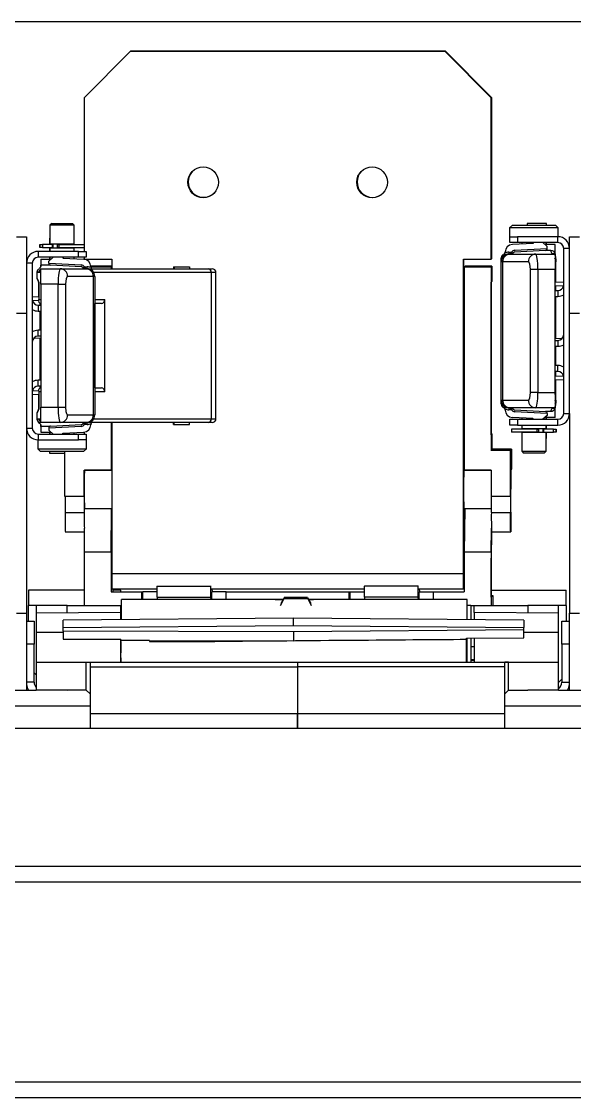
# Paper-space layout 'D' of a CAD drawing. Header units: inches. Extents: x 0 to 136, y 0 to 88.
# Drawn here: x 20.48 to 24.26, y 27.4 to 34.75 of the extents above; entities that cross this region are included whole.
import ezdxf

# ---------------------------------------------------------------- set-up
doc = ezdxf.new("R2010")
doc.units = ezdxf.units.IN
doc.header["$LTSCALE"] = 4
doc.header["$MEASUREMENT"] = 0

psp = doc.layouts.new('D')

# ---------------------------------------------------------------- linework, layer by layer
at = {"color": 7, "linetype": 'Continuous', "lineweight": 25}
for p, q in [((17.2199, 34.7471), (42.6216, 34.7471)), ((20.9052, 34.2264), (21.2201, 34.5413)), ((21.2224, 34.5436), (21.2201, 34.5413)), ((23.3722, 34.5413), (21.2201, 34.5413)), ((23.3745, 34.5436), (21.2224, 34.5436)), ((23.3722, 34.5413), (23.3745, 34.5436)), ((23.3722, 34.5413), (23.6872, 34.2263)), ((23.6895, 34.2286), (23.3745, 34.5436)), ((20.9052, 34.2264), (20.9052, 33.2246)), ((23.6895, 34.2286), (23.6872, 34.2263)), ((23.6873, 33.124), (23.6872, 34.2263)), ((23.6895, 34.2286), (23.6895, 33.1263)), ((20.6848, 33.3686), (20.6715, 33.3552)), ((20.6848, 33.3686), (20.8025, 33.3686)), ((20.8025, 33.3686), (20.8248, 33.3686)), ((20.8381, 33.3552), (20.8248, 33.3686)), ((23.9335, 33.3686), (23.9335, 33.3573)), ((24.0647, 33.3686), (23.9335, 33.3686)), ((24.0647, 33.3573), (24.0647, 33.3686)), ((20.6715, 33.3552), (20.6715, 33.2279)), ((20.8116, 33.3552), (20.6715, 33.3552)), ((20.8381, 33.3552), (20.8116, 33.3552)), ((20.8381, 33.2279), (20.8381, 33.3552)), ((23.8324, 33.3573), (23.8124, 33.3373)), ((23.8124, 33.3373), (23.8124, 33.2773)), ((24.1458, 33.3373), (23.8124, 33.3373)), ((23.8324, 33.3573), (24.1258, 33.3573)), ((24.1458, 33.3373), (24.1258, 33.3573)), ((24.1458, 33.2773), (24.1458, 33.3373)), ((20.4433, 33.2773), (20.5111, 33.2773)), ((20.5111, 33.2773), (20.5111, 33.0969)), ((20.6015, 33.2246), (20.6015, 33.2046)), ((20.6015, 33.2246), (20.6018, 33.2246)), ((20.6018, 33.2046), (20.6018, 33.2246)), ((20.6018, 33.2246), (20.6218, 33.2246)), ((20.6218, 33.2246), (20.6218, 33.2046)), ((20.6893, 33.2246), (20.6218, 33.2246)), ((20.6692, 33.2681), (20.6692, 33.2246)), ((20.6692, 33.2681), (20.6715, 33.2681)), ((20.6715, 33.2279), (20.8116, 33.2279)), ((20.6893, 33.2046), (20.6893, 33.2246)), ((20.6893, 33.2246), (20.6915, 33.2246)), ((20.6915, 33.2279), (20.6915, 33.2012)), ((20.7211, 33.2246), (20.7211, 33.2046)), ((20.7211, 33.2246), (20.7331, 33.2246)), ((20.7331, 33.2246), (20.7331, 33.2046)), ((20.7331, 33.2246), (20.9081, 33.2246)), ((20.8116, 33.2279), (20.8381, 33.2279)), ((20.8181, 33.2246), (20.8181, 33.2279)), ((20.9081, 33.2046), (20.9081, 33.2246)), ((23.8154, 33.2773), (23.8124, 33.2773)), ((23.8154, 33.2373), (23.8154, 33.2773)), ((23.8154, 33.2773), (23.8679, 33.2773)), ((23.8679, 33.2373), (23.8154, 33.2373)), ((23.971, 33.2314), (23.832, 33.2241)), ((23.8679, 33.2773), (23.8679, 33.2373)), ((24.1428, 33.2773), (23.8679, 33.2773)), ((24.1428, 33.2373), (23.8679, 33.2373)), ((23.8958, 33.2373), (23.8958, 33.2275)), ((23.9763, 33.2373), (23.971, 33.2314)), ((24.0693, 33.2103), (24.0392, 33.2373)), ((24.1235, 33.2242), (24.0538, 33.2242)), ((24.0624, 33.2242), (24.0624, 33.2373)), ((24.0647, 33.2242), (24.0647, 33.2373)), ((24.1235, 33.1586), (24.1235, 33.2242)), ((24.1458, 33.2773), (24.1428, 33.2773)), ((24.1428, 33.2373), (24.1428, 33.2773)), ((24.2228, 33.2773), (24.2906, 33.2773)), ((24.2228, 33.1973), (24.2228, 33.2773)), ((20.5911, 33.1769), (20.5911, 33.1369)), ((20.866, 33.1769), (20.5911, 33.1769)), ((20.6015, 33.2046), (20.6018, 33.2046)), ((20.6218, 33.2046), (20.6018, 33.2046)), ((20.6218, 33.2046), (20.6893, 33.2046)), ((20.6692, 33.2046), (20.6692, 33.1769)), ((20.6715, 33.2012), (20.6715, 33.1769)), ((20.6715, 33.2012), (20.8116, 33.2012)), ((20.6915, 33.2046), (20.6893, 33.2046)), ((20.7331, 33.2046), (20.7211, 33.2046)), ((20.7331, 33.2046), (20.9081, 33.2046)), ((20.8116, 33.2012), (20.8381, 33.2012)), ((20.8181, 33.2012), (20.8181, 33.2046)), ((20.8381, 33.1769), (20.8381, 33.2012)), ((20.866, 33.1369), (20.866, 33.1769)), ((20.866, 33.1769), (20.9185, 33.1769)), ((20.9052, 33.2046), (20.9052, 33.1769)), ((20.9185, 33.1769), (20.9185, 33.1369)), ((23.7823, 33.1586), (23.8085, 33.1586)), ((23.8074, 33.1717), (23.8259, 33.1717)), ((23.8085, 33.1586), (23.8157, 33.1586)), ((23.8157, 33.1586), (23.9922, 33.1586)), ((24.0575, 33.1834), (23.8472, 33.1724)), ((23.8476, 33.1855), (24.07, 33.1971)), ((23.9922, 33.1586), (24.1235, 33.1586)), ((24.0629, 33.1848), (24.0942, 33.1848)), ((24.07, 33.1972), (24.0693, 33.2103)), ((24.07, 33.1971), (24.07, 33.1972)), ((24.104, 33.1626), (24.1179, 33.1643)), ((24.1179, 33.1643), (24.1193, 33.1639)), ((24.1235, 33.1586), (24.1235, 33.0536)), ((24.2228, 33.1973), (24.1828, 33.1973)), ((24.1828, 32.07), (24.1828, 33.1973)), ((24.2228, 32.07), (24.2228, 33.1973)), ((20.5511, 33.0969), (20.5111, 33.0969)), ((20.5111, 33.0969), (20.5111, 31.9695)), ((20.5511, 33.0969), (20.5511, 31.9695)), ((20.866, 33.1369), (20.5911, 33.1369)), ((20.6104, 33.1238), (20.6104, 33.0834)), ((20.6104, 33.1238), (20.6801, 33.1238)), ((20.6115, 33.0844), (20.671, 33.0844)), ((20.6639, 33.0967), (20.6646, 33.1098)), ((20.6639, 33.0967), (20.6639, 33.0967)), ((20.6639, 33.0967), (20.8863, 33.085)), ((20.6646, 33.1098), (20.6947, 33.1369)), ((20.6692, 33.1369), (20.6692, 33.1238)), ((20.6715, 33.1369), (20.6715, 33.1238)), ((20.8867, 33.0719), (20.6764, 33.0829)), ((20.7576, 33.1369), (20.7629, 33.131)), ((20.7629, 33.131), (20.9019, 33.1237)), ((20.8381, 33.127), (20.8381, 33.1369)), ((20.9185, 33.1369), (20.866, 33.1369)), ((20.9052, 33.1369), (20.9052, 33.1241)), ((20.9052, 33.1241), (21.0942, 33.1241)), ((20.908, 33.0713), (20.9265, 33.0713)), ((21.094, 33.0766), (20.9514, 33.0766)), ((20.9517, 33.0716), (21.0889, 33.0716)), ((21.0889, 33.0716), (21.0912, 33.0739)), ((21.0889, 33.0716), (21.0889, 33.0581)), ((21.0912, 33.0739), (21.0912, 33.0581)), ((21.0942, 33.0739), (21.0912, 33.0739)), ((21.0921, 33.0748), (21.094, 33.0766)), ((21.0942, 33.0748), (21.0921, 33.0748)), ((21.094, 33.0766), (21.094, 33.0748)), ((21.0942, 33.1241), (21.0942, 33.0581)), ((21.5154, 33.0713), (21.5154, 33.0581)), ((21.5154, 33.0713), (21.52, 33.0713)), ((21.52, 33.0713), (21.625, 33.0713)), ((21.52, 33.0713), (21.52, 33.0581)), ((21.625, 33.0713), (21.625, 33.0581)), ((23.4983, 33.124), (23.6873, 33.124)), ((23.4984, 30.9772), (23.4983, 33.124)), ((23.5007, 31.6801), (23.5006, 33.124)), ((23.5006, 33.0747), (23.5067, 33.0747)), ((23.5006, 33.0738), (23.5058, 33.0738)), ((23.5058, 33.0738), (23.5035, 33.0715)), ((23.5035, 33.0715), (23.5036, 31.6831)), ((23.5035, 33.0715), (23.6873, 33.0715)), ((23.5086, 33.0766), (23.5067, 33.0747)), ((23.6923, 33.0766), (23.5086, 33.0766)), ((23.6895, 33.1263), (23.6873, 33.124)), ((23.6873, 33.0715), (23.6923, 33.0766)), ((23.6873, 33.0715), (23.6873, 31.8173)), ((23.6923, 33.0766), (23.6926, 32.9719)), ((23.756, 33.1061), (23.756, 33.1323)), ((23.763, 33.1323), (23.756, 33.1323)), ((23.7649, 33.1061), (23.756, 33.1061)), ((23.756, 32.1612), (23.756, 33.1061)), ((23.9415, 33.1061), (23.7649, 33.1061)), ((23.7649, 33.1061), (23.7649, 32.1612)), ((24.1235, 33.109), (24.1235, 33.1061)), ((24.1235, 33.1061), (24.1235, 33.0667)), ((24.1303, 33.1061), (24.1235, 33.1061)), ((24.1235, 33.1061), (24.1235, 33.1061)), ((24.1303, 33.0536), (24.1303, 33.1261)), ((20.5824, 33.0348), (20.5824, 32.9925)), ((20.6104, 33.0319), (20.5951, 33.0319)), ((20.601, 33.0626), (20.5994, 33.0622)), ((20.6104, 32.9532), (20.6104, 33.0581)), ((20.6104, 33.0581), (20.7417, 33.0581)), ((20.7417, 33.0581), (20.9182, 33.0581)), ((20.969, 33.0057), (20.7924, 33.0057)), ((20.9182, 33.0581), (20.9254, 33.0581)), ((20.9254, 33.0581), (21.752, 33.0581)), ((20.969, 32.0608), (20.969, 33.0057)), ((20.9779, 33.0057), (20.969, 33.0057)), ((21.7748, 33.0319), (20.9709, 33.0319)), ((20.9779, 33.0057), (20.9779, 32.0608)), ((21.752, 33.0581), (21.7802, 33.0581)), ((21.7748, 32.0345), (21.7748, 33.0319)), ((21.8064, 33.0319), (21.7748, 33.0319)), ((21.8064, 32.0345), (21.8064, 33.0319)), ((24.0063, 33.0536), (23.9556, 33.0536)), ((23.9556, 32.2137), (23.9556, 33.0536)), ((24.0063, 33.0536), (24.0063, 32.2137)), ((24.1235, 33.0536), (24.0063, 33.0536)), ((24.1235, 33.0667), (24.1235, 33.0667)), ((24.1235, 32.2137), (24.1235, 33.0536)), ((24.1236, 33.0536), (24.1303, 33.0536)), ((24.1277, 33.0536), (24.1277, 32.967)), ((20.5824, 32.9925), (20.5838, 32.9925)), ((20.593, 32.9663), (20.593, 32.8633)), ((20.5951, 32.9663), (20.593, 32.9663)), ((20.5951, 32.9663), (20.5951, 32.8482)), ((20.7276, 32.9532), (20.6104, 32.9532)), ((20.6104, 32.9532), (20.6104, 32.1133)), ((20.7276, 32.9532), (20.7783, 32.9532)), ((20.7276, 32.1133), (20.7276, 32.9532)), ((20.7783, 32.9532), (20.7783, 32.1133)), ((23.6882, 32.9675), (23.6926, 32.9719)), ((23.6882, 31.9232), (23.6882, 32.9675)), ((24.1828, 32.9648), (24.1235, 32.9672)), ((24.1235, 32.9445), (24.1828, 32.9421)), ((24.1277, 32.9443), (24.1277, 32.9099)), ((20.593, 32.8669), (20.5511, 32.8652)), ((24.1235, 32.9099), (24.1428, 32.9099)), ((24.1235, 32.8699), (24.1428, 32.8699)), ((24.1277, 32.8699), (24.1277, 32.5817)), ((24.1428, 32.9099), (24.1428, 32.8699)), ((20.5511, 32.8425), (20.593, 32.8442)), ((20.5911, 32.8094), (20.5911, 32.7694)), ((20.5911, 32.8094), (20.6104, 32.8094)), ((20.593, 32.8478), (20.593, 32.8387)), ((20.5951, 32.8482), (20.6104, 32.8482)), ((20.6055, 32.8094), (20.6055, 32.8228)), ((20.9779, 32.8482), (21.0464, 32.8482)), ((21.0237, 32.8219), (20.9779, 32.8219)), ((20.9782, 32.2445), (20.9782, 32.8219)), ((21.0464, 32.2183), (21.0464, 32.8482)), ((20.5111, 32.7524), (20.4433, 32.7524)), ((20.5911, 32.7694), (20.6104, 32.7694)), ((20.6055, 32.6382), (20.6055, 32.7694)), ((24.2906, 32.7524), (24.2228, 32.7524)), ((20.5911, 32.5982), (20.5911, 32.6382)), ((20.6104, 32.6382), (20.5911, 32.6382)), ((20.5632, 32.5869), (20.6104, 32.585)), ((20.6104, 32.5982), (20.5911, 32.5982)), ((20.6055, 32.297), (20.6055, 32.5852)), ((24.1707, 32.5799), (24.1235, 32.5818)), ((24.1235, 32.5687), (24.1428, 32.5687)), ((24.1428, 32.5687), (24.1428, 32.5287)), ((23.5006, 32.5489), (23.5036, 32.5489)), ((24.1235, 32.5287), (24.1428, 32.5287)), ((24.1277, 32.5287), (24.1277, 32.3974)), ((24.1428, 32.3974), (24.1235, 32.3974)), ((24.1428, 32.3574), (24.1235, 32.3574)), ((24.1277, 32.3574), (24.1277, 32.3221)), ((24.1428, 32.3574), (24.1428, 32.3974)), ((20.5911, 32.257), (20.5911, 32.297)), ((20.6104, 32.297), (20.5911, 32.297)), ((24.1828, 32.3243), (24.1235, 32.3219)), ((24.1235, 32.2993), (24.1828, 32.3016)), ((24.1277, 32.2994), (24.1277, 32.2137)), ((20.593, 32.2231), (20.5511, 32.2247)), ((20.5511, 32.2021), (20.593, 32.2004)), ((20.6104, 32.257), (20.5911, 32.257)), ((20.593, 32.2277), (20.593, 32.2224)), ((20.593, 32.2011), (20.593, 32.1001)), ((20.5951, 32.2183), (20.5951, 32.1001)), ((20.6104, 32.2183), (20.5951, 32.2183)), ((20.6055, 32.2436), (20.6055, 32.257)), ((20.9779, 32.2445), (21.0237, 32.2445)), ((21.0464, 32.2183), (20.9779, 32.2183)), ((24.0063, 32.2137), (23.9556, 32.2137)), ((24.0063, 32.2137), (24.1235, 32.2137)), ((24.1235, 32.2137), (24.1235, 32.1087)), ((24.1235, 32.2006), (24.1235, 32.1612)), ((24.1235, 32.2006), (24.1235, 32.2006)), ((24.1303, 32.2137), (24.1236, 32.2137)), ((24.1303, 32.1412), (24.1303, 32.2137)), ((23.756, 32.1612), (23.7649, 32.1612)), ((23.756, 32.135), (23.756, 32.1612)), ((23.756, 32.135), (23.763, 32.135)), ((23.7649, 32.1612), (23.9415, 32.1612)), ((24.1235, 32.1612), (24.1303, 32.1612)), ((24.1235, 32.1612), (24.1235, 32.1612)), ((24.1235, 32.1583), (24.1235, 32.1612)), ((20.5824, 32.0739), (20.5824, 32.0319)), ((20.5838, 32.0739), (20.5824, 32.0739)), ((20.593, 32.1001), (20.5951, 32.1001)), ((20.6104, 32.0083), (20.6104, 32.1133)), ((20.6104, 32.1133), (20.7276, 32.1133)), ((20.7276, 32.1133), (20.7783, 32.1133)), ((20.7924, 32.0608), (20.969, 32.0608)), ((20.969, 32.0608), (20.9779, 32.0608)), ((23.8085, 32.1087), (23.7823, 32.1087)), ((23.8259, 32.0956), (23.8074, 32.0956)), ((23.8157, 32.1087), (23.8085, 32.1087)), ((23.9922, 32.1087), (23.8157, 32.1087)), ((23.971, 32.0359), (23.832, 32.0432)), ((23.8472, 32.0949), (24.0575, 32.0839)), ((24.07, 32.0702), (23.8476, 32.0818)), ((24.1235, 32.1087), (23.9922, 32.1087)), ((24.0693, 32.057), (24.0392, 32.03)), ((24.1235, 32.0431), (24.0538, 32.0431)), ((24.0624, 32.03), (24.0624, 32.0431)), ((24.0942, 32.0825), (24.0629, 32.0825)), ((24.0647, 32.03), (24.0647, 32.0431)), ((24.07, 32.0701), (24.0693, 32.057)), ((24.07, 32.0702), (24.07, 32.0701)), ((24.1179, 32.103), (24.104, 32.1047)), ((24.1193, 32.1034), (24.1179, 32.103)), ((24.1235, 32.0431), (24.1235, 32.1087)), ((24.1828, 32.07), (24.2228, 32.07)), ((24.2228, 32.07), (24.2228, 30.7051)), ((20.5111, 31.9695), (20.5511, 31.9695)), ((20.5111, 31.9695), (20.5111, 30.7051)), ((20.5951, 32.0345), (20.6104, 32.0345)), ((20.5958, 32.0072), (20.6003, 32.0033)), ((20.597, 32.0059), (20.5994, 32.0042)), ((20.5994, 32.0042), (20.601, 32.0039)), ((20.7417, 32.0083), (20.6104, 32.0083)), ((20.6104, 31.9829), (20.6104, 31.9427)), ((20.6115, 31.982), (20.6105, 31.9829)), ((20.671, 31.982), (20.6115, 31.982)), ((20.8863, 31.9814), (20.6639, 31.9697)), ((20.6639, 31.9697), (20.6646, 31.9566)), ((20.6639, 31.9697), (20.6639, 31.9697)), ((20.6764, 31.9835), (20.8867, 31.9945)), ((20.9182, 32.0083), (20.7417, 32.0083)), ((20.9265, 31.9952), (20.908, 31.9952)), ((20.9254, 32.0083), (20.9182, 32.0083)), ((21.752, 32.0083), (20.9254, 32.0083)), ((20.9709, 32.0345), (21.7748, 32.0345)), ((21.089, 32.0083), (21.089, 31.6832)), ((21.0942, 32.0083), (21.0943, 30.9772)), ((21.5154, 31.9952), (21.5154, 32.0083)), ((21.5154, 31.9952), (21.52, 31.9952)), ((21.52, 31.9952), (21.52, 32.0083)), ((21.52, 31.9952), (21.625, 31.9952)), ((21.625, 31.9952), (21.625, 32.0083)), ((21.7802, 32.0083), (21.752, 32.0083)), ((21.7748, 32.0345), (21.8064, 32.0345)), ((23.8154, 31.99), (23.8154, 32.03)), ((23.8154, 32.03), (23.8679, 32.03)), ((23.8679, 31.99), (23.8154, 31.99)), ((23.8679, 32.03), (23.8679, 31.99)), ((23.8679, 32.03), (24.1428, 32.03)), ((23.8679, 31.99), (24.1428, 31.99)), ((23.8958, 32.0398), (23.8958, 32.03)), ((23.8958, 31.99), (23.8958, 31.9656)), ((23.9763, 32.03), (23.971, 32.0359)), ((24.0624, 31.9656), (24.0624, 31.99)), ((24.0647, 31.9623), (24.0647, 31.99)), ((24.1428, 31.99), (24.1428, 32.03)), ((20.5911, 31.9295), (20.5911, 31.8895)), ((20.5911, 31.9295), (20.866, 31.9295)), ((20.6104, 31.9427), (20.6801, 31.9427)), ((20.6646, 31.9566), (20.6947, 31.9295)), ((20.6692, 31.9427), (20.6692, 31.9295)), ((20.6715, 31.9427), (20.6715, 31.9295)), ((20.7576, 31.9295), (20.7629, 31.9355)), ((20.7629, 31.9355), (20.9019, 31.9427)), ((20.8381, 31.9295), (20.8381, 31.9394)), ((20.866, 31.8895), (20.866, 31.9295)), ((20.866, 31.9295), (20.9185, 31.9295)), ((20.9053, 31.943), (20.9053, 31.9295)), ((20.9185, 31.9295), (20.9185, 31.8895)), ((23.6951, 31.9301), (23.6882, 31.9232)), ((23.6882, 31.9301), (23.6951, 31.9301)), ((23.6951, 31.8251), (23.6951, 31.9301)), ((23.8258, 31.9623), (23.8258, 31.9423)), ((24.0008, 31.9623), (23.8258, 31.9623)), ((24.0008, 31.9423), (23.8258, 31.9423)), ((23.9223, 31.9656), (23.8958, 31.9656)), ((23.8958, 31.939), (23.8958, 31.8116)), ((23.9223, 31.939), (23.8958, 31.939)), ((23.9158, 31.9656), (23.9158, 31.9623)), ((23.9158, 31.9423), (23.9158, 31.939)), ((24.0624, 31.9656), (23.9223, 31.9656)), ((24.0624, 31.939), (23.9223, 31.939)), ((24.0008, 31.9423), (24.0008, 31.9623)), ((24.0008, 31.9623), (24.0128, 31.9623)), ((24.0128, 31.9423), (24.0008, 31.9423)), ((24.0128, 31.9423), (24.0128, 31.9623)), ((24.0424, 31.939), (24.0424, 31.9656)), ((24.0424, 31.9623), (24.0446, 31.9623)), ((24.0446, 31.9423), (24.0424, 31.9423)), ((24.0446, 31.9623), (24.0446, 31.9423)), ((24.1121, 31.9623), (24.0446, 31.9623)), ((24.0446, 31.9423), (24.1121, 31.9423)), ((24.0624, 31.8116), (24.0624, 31.939)), ((24.0647, 31.8987), (24.0624, 31.8987)), ((24.0647, 31.8987), (24.0647, 31.9423)), ((24.1121, 31.9423), (24.1121, 31.9623)), ((24.1121, 31.9623), (24.1321, 31.9623)), ((24.1321, 31.9423), (24.1121, 31.9423)), ((24.1321, 31.9623), (24.1321, 31.9423)), ((24.1324, 31.9623), (24.1321, 31.9623)), ((24.1324, 31.9423), (24.1321, 31.9423)), ((24.1324, 31.9423), (24.1324, 31.9623)), ((20.5881, 31.8895), (20.5881, 31.8295)), ((20.5881, 31.8895), (20.5911, 31.8895)), ((20.5881, 31.8295), (20.6081, 31.8095)), ((20.5881, 31.8295), (20.9215, 31.8295)), ((20.5911, 31.8895), (20.866, 31.8895)), ((20.9185, 31.8895), (20.866, 31.8895)), ((20.9015, 31.8095), (20.9215, 31.8295)), ((20.9185, 31.8895), (20.9215, 31.8895)), ((20.9215, 31.8295), (20.9215, 31.8895)), ((23.6873, 31.8173), (23.6951, 31.8251)), ((23.8263, 31.8251), (23.6951, 31.8251)), ((23.8186, 31.8173), (23.8263, 31.8251)), ((23.8263, 31.8251), (23.8264, 31.6909)), ((20.9015, 31.8095), (20.6081, 31.8095)), ((20.6692, 31.8095), (20.6692, 31.7983)), ((20.6692, 31.7983), (20.7741, 31.7983)), ((20.7741, 31.5024), (20.7741, 31.8095)), ((23.8186, 31.8173), (23.6873, 31.8173)), ((23.8186, 31.5023), (23.8186, 31.8173)), ((23.8958, 31.8116), (23.9091, 31.7983)), ((23.8958, 31.8116), (23.9223, 31.8116)), ((23.9314, 31.7983), (23.9091, 31.7983)), ((23.9223, 31.8116), (24.0624, 31.8116)), ((24.0491, 31.7983), (23.9314, 31.7983)), ((24.0491, 31.7983), (24.0624, 31.8116)), ((20.9053, 31.5024), (20.9053, 31.6832)), ((20.9053, 31.6832), (21.089, 31.6832)), ((21.0943, 31.6826), (20.9071, 31.6826)), ((21.0911, 31.6852), (21.089, 31.6832)), ((21.0913, 31.6826), (21.0911, 31.6852)), ((23.6873, 31.6826), (23.5004, 31.6826)), ((23.5036, 31.6831), (23.6873, 31.6831)), ((23.5059, 31.6831), (23.5059, 31.6826)), ((23.6873, 31.6831), (23.6874, 31.5024)), ((23.8206, 31.6826), (23.8204, 31.6826)), ((23.8264, 31.6909), (23.8206, 31.6852)), ((20.9065, 31.6452), (20.9053, 31.5024)), ((23.8198, 31.6451), (23.8186, 31.5023)), ((20.9062, 31.5502), (20.9057, 31.5502)), ((20.9062, 31.5502), (20.9062, 31.3928)), ((23.8195, 31.5502), (23.819, 31.5502)), ((23.8195, 31.5502), (23.8195, 31.3927)), ((23.8218, 31.395), (23.8218, 31.5525)), ((20.9053, 31.5024), (20.7741, 31.5024)), ((20.775, 31.5024), (20.775, 31.3928)), ((23.8186, 31.5023), (23.6874, 31.5024)), ((23.6883, 31.5024), (23.6883, 31.3927)), ((20.775, 31.3928), (20.9062, 31.3928)), ((20.9074, 31.4201), (21.0943, 31.4201)), ((21.089, 31.1238), (21.0916, 31.4201)), ((23.5004, 31.4201), (23.6883, 31.4201)), ((23.5007, 31.4201), (23.5025, 31.018)), ((23.5062, 31.4201), (23.5037, 31.1238)), ((23.6883, 31.3927), (23.8195, 31.3927)), ((20.7761, 31.2627), (20.9053, 31.2627)), ((20.9053, 31.2859), (20.9053, 31.1238)), ((23.6874, 31.1238), (23.6888, 31.2859)), ((23.6899, 31.2626), (23.6883, 31.0812)), ((23.6894, 31.2626), (23.8206, 31.2626)), ((21.089, 31.1238), (20.9053, 31.1238)), ((20.9053, 31.1238), (20.9053, 30.7576)), ((21.089, 31.1238), (21.0891, 30.8521)), ((23.6874, 31.1238), (23.5037, 31.1238)), ((23.5037, 31.1238), (23.5037, 30.8521)), ((23.6874, 31.1238), (23.6874, 30.7576)), ((23.5025, 30.9269), (23.5025, 31.018)), ((23.6883, 30.8153), (23.6883, 31.0812)), ((21.0943, 30.9772), (23.4984, 30.9772)), ((21.0952, 30.8731), (21.404, 30.8731)), ((21.1005, 30.8731), (21.1005, 30.8521)), ((21.4044, 30.8934), (21.404, 30.89)), ((21.404, 30.89), (21.7714, 30.89)), ((21.404, 30.8144), (21.404, 30.89)), ((21.7714, 30.89), (21.7718, 30.8934)), ((21.7715, 30.8144), (21.7714, 30.89)), ((21.7724, 30.8731), (22.8213, 30.8731)), ((21.7785, 30.8731), (21.78, 30.8521)), ((22.8216, 30.8933), (22.8213, 30.89)), ((23.1887, 30.89), (22.8213, 30.89)), ((22.8213, 30.8144), (22.8213, 30.89)), ((23.1887, 30.89), (23.1891, 30.8933)), ((23.1887, 30.8144), (23.1887, 30.89)), ((23.1896, 30.8731), (23.4993, 30.8731)), ((23.1958, 30.8731), (23.1972, 30.8521)), ((23.5025, 30.9269), (23.4995, 30.8742)), ((20.9053, 30.8626), (20.5257, 30.8626)), ((20.5257, 30.8626), (20.5257, 30.7576)), ((21.0891, 30.8521), (21.299, 30.8521)), ((21.1556, 30.8626), (21.1005, 30.8626)), ((21.1556, 30.8521), (21.1556, 30.8626)), ((21.1609, 30.6623), (21.1609, 30.7996)), ((22.2107, 30.7996), (21.1609, 30.7996)), ((21.299, 30.7996), (21.299, 30.8521)), ((21.299, 30.8521), (21.3054, 30.8521)), ((21.3054, 30.7996), (21.3054, 30.8521)), ((21.404, 30.8521), (21.3054, 30.8521)), ((21.404, 30.8144), (21.7715, 30.8144)), ((21.404, 30.8144), (21.4053, 30.7996)), ((21.7727, 30.7996), (21.7715, 30.8144)), ((21.7779, 30.7996), (21.7779, 30.8521)), ((21.8764, 30.8521), (21.7779, 30.8521)), ((21.8764, 30.7996), (21.8764, 30.8521)), ((21.8764, 30.8521), (22.7163, 30.8521)), ((22.2107, 30.7981), (22.2107, 30.7996)), ((22.2652, 30.7996), (22.2107, 30.7996)), ((22.2643, 30.7981), (22.2107, 30.7981)), ((22.2482, 30.7585), (22.2716, 30.8055)), ((22.2716, 30.8107), (22.2487, 30.7712)), ((22.2716, 30.8107), (22.2716, 30.8055)), ((22.2716, 30.8055), (22.4333, 30.8055)), ((22.4315, 30.8127), (22.2734, 30.8127)), ((22.4333, 30.8055), (22.4333, 30.8107)), ((22.4562, 30.7712), (22.4333, 30.8107)), ((22.4333, 30.8055), (22.4567, 30.7585)), ((22.4732, 30.7996), (22.4397, 30.7996)), ((22.4732, 30.7981), (22.4406, 30.7981)), ((22.4732, 30.7981), (22.4732, 30.7996)), ((23.5231, 30.7996), (22.4732, 30.7996)), ((22.7163, 30.7996), (22.7163, 30.8521)), ((22.7163, 30.8521), (22.7227, 30.8521)), ((22.7227, 30.7996), (22.7227, 30.8521)), ((22.7227, 30.8521), (22.8213, 30.8521)), ((23.1887, 30.8144), (22.8213, 30.8144)), ((22.8213, 30.8144), (22.8225, 30.7996)), ((23.19, 30.7996), (23.1887, 30.8144)), ((23.1951, 30.7996), (23.1951, 30.8521)), ((23.1951, 30.8521), (23.2937, 30.8521)), ((23.2937, 30.7996), (23.2937, 30.8521)), ((23.2937, 30.8521), (23.5037, 30.8521)), ((23.5231, 30.6622), (23.5231, 30.7996)), ((23.6883, 30.8626), (24.2002, 30.8626)), ((23.6988, 30.8258), (23.6883, 30.8153)), ((23.6883, 30.8258), (23.6988, 30.8258)), ((23.6988, 30.8258), (23.6988, 30.7576)), ((24.2002, 30.7576), (24.2002, 30.8626)), ((20.5257, 30.6514), (20.5257, 30.7576)), ((20.5782, 30.7576), (20.5257, 30.7576)), ((20.7882, 30.7595), (20.5782, 30.7576)), ((20.5782, 30.7576), (20.5782, 30.7051)), ((20.7882, 30.7576), (20.7882, 30.7595)), ((20.7882, 30.7576), (21.1556, 30.7576)), ((20.7882, 30.707), (20.7882, 30.7576)), ((21.1609, 30.7577), (21.1556, 30.7577)), ((21.1556, 30.7576), (21.1556, 30.7577)), ((21.1556, 30.7576), (21.1556, 30.7553)), ((21.1556, 30.7102), (21.1556, 30.7553)), ((23.5493, 30.7577), (23.5231, 30.7579)), ((23.5493, 30.7577), (23.5493, 30.662)), ((23.5493, 30.7576), (23.5703, 30.7576)), ((23.5703, 30.7102), (23.5703, 30.7576)), ((23.5703, 30.7576), (23.9378, 30.7576)), ((24.1477, 30.7576), (23.9378, 30.7595)), ((23.9378, 30.7595), (23.9378, 30.7576)), ((23.9378, 30.7576), (23.9378, 30.707)), ((24.2002, 30.7576), (24.1477, 30.7576)), ((24.1477, 30.7051), (24.1477, 30.7576)), ((24.2002, 30.7576), (24.2002, 30.6514)), ((20.4433, 30.7051), (20.5111, 30.7051)), ((20.5111, 30.7051), (20.5111, 30.1802)), ((20.5111, 30.6514), (20.5637, 30.6514)), ((20.5637, 30.6514), (20.5637, 30.4939)), ((21.1556, 30.7102), (20.5782, 30.7051)), ((20.5782, 30.7051), (20.5782, 30.5755)), ((22.3367, 30.6725), (20.7619, 30.6588)), ((20.7619, 30.6087), (20.7619, 30.6588)), ((21.1556, 30.6622), (21.1556, 30.7102)), ((23.9115, 30.6588), (22.3367, 30.6725)), ((22.3367, 30.6224), (22.3367, 30.6725)), ((24.1477, 30.7051), (23.5703, 30.7102)), ((23.5703, 30.7102), (23.5703, 30.6618)), ((23.9115, 30.6588), (23.9115, 30.6087)), ((24.1477, 30.5755), (24.1477, 30.7051)), ((24.1702, 30.6514), (24.2228, 30.6514)), ((24.1702, 30.4939), (24.1702, 30.6514)), ((24.2228, 30.1802), (24.2228, 30.7051)), ((24.2228, 30.7051), (24.2906, 30.7051)), ((20.5782, 30.5755), (20.7619, 30.5769)), ((20.5782, 30.5755), (20.5782, 30.3721)), ((20.7619, 30.6087), (22.3367, 30.6224)), ((20.7619, 30.5833), (20.7619, 30.6087)), ((20.7619, 30.5833), (20.7619, 30.5289)), ((22.3367, 30.579), (20.7619, 30.5833)), ((22.3367, 30.6224), (23.9115, 30.6087)), ((23.9115, 30.5927), (22.3367, 30.579)), ((22.3367, 30.579), (22.3367, 30.5166)), ((23.9115, 30.5927), (23.9115, 30.6087)), ((23.9115, 30.5384), (23.9115, 30.5927)), ((23.9115, 30.5773), (24.1477, 30.5755)), ((24.1477, 30.3721), (24.1477, 30.5755)), ((20.7619, 30.5289), (21.1565, 30.5279)), ((21.1556, 30.3721), (21.1556, 30.5279)), ((21.1558, 30.5199), (21.1557, 30.5279)), ((21.1558, 30.5199), (21.1565, 30.5279)), ((21.3525, 30.5193), (21.1558, 30.5199)), ((21.1559, 30.5123), (21.1565, 30.4356)), ((21.3525, 30.5193), (22.3367, 30.5166)), ((21.3525, 30.5193), (21.3525, 30.5119)), ((21.3525, 30.5119), (21.7987, 30.5119)), ((22.3367, 30.5166), (21.7987, 30.5119)), ((23.5178, 30.535), (23.9115, 30.5384)), ((23.5178, 30.5257), (23.5178, 30.535)), ((23.5178, 30.3721), (23.5178, 30.5257)), ((23.5231, 30.3721), (23.5231, 30.535)), ((23.5493, 30.5352), (23.5493, 30.3721)), ((23.5703, 30.5354), (23.5703, 30.3721)), ((20.5637, 30.4939), (20.5111, 30.4939)), ((20.5637, 30.234), (20.5637, 30.4939)), ((21.1565, 30.4356), (21.1556, 30.4356)), ((23.5493, 30.4794), (23.5703, 30.4794)), ((24.1702, 30.4939), (24.1702, 30.234)), ((24.2228, 30.4939), (24.1702, 30.4939)), ((20.5782, 30.3721), (20.9224, 30.3721)), ((20.5782, 30.3721), (20.5782, 30.1802)), ((20.9224, 30.3721), (20.9456, 30.3721)), ((20.9456, 30.3721), (22.363, 30.3721)), ((20.9456, 30.3721), (20.9456, 30.3405)), ((22.363, 30.3721), (23.7803, 30.3721)), ((22.363, 30.3721), (22.363, 30.3405)), ((22.363, 30.3721), (22.363, 30.3405)), ((23.5493, 30.3902), (23.5703, 30.3902)), ((23.5493, 30.3849), (23.5703, 30.3849)), ((23.8065, 30.3721), (23.7803, 30.3721)), ((23.7803, 30.3405), (23.7803, 30.3721)), ((23.7803, 30.3721), (24.1477, 30.3721)), ((23.8065, 30.1802), (23.8065, 30.3721)), ((24.1477, 30.1802), (24.1477, 30.3721)), ((20.5637, 30.2996), (20.5782, 30.2852)), ((20.9456, 30.3405), (22.363, 30.3405)), ((20.9456, 30.3405), (20.9456, 30.0207)), ((23.7803, 30.3405), (22.363, 30.3405)), ((22.363, 30.3405), (22.363, 30.0207)), ((22.363, 30.3405), (22.363, 30.0207)), ((23.7803, 30.0207), (23.7803, 30.3405)), ((20.5637, 30.234), (20.5111, 30.234)), ((24.1477, 30.2327), (24.1702, 30.2551)), ((24.1702, 30.234), (24.2228, 30.234)), ((20.3682, 30.1802), (20.5782, 30.1802)), ((20.9194, 30.1802), (20.5782, 30.1802)), ((20.7882, 30.1784), (20.5782, 30.1802)), ((20.7882, 30.1802), (20.7882, 30.1784)), ((20.9456, 30.154), (20.9194, 30.1802)), ((23.8065, 30.1802), (23.7803, 30.154)), ((23.8065, 30.1802), (23.9378, 30.1802)), ((23.8065, 30.1802), (23.9378, 30.1802)), ((24.1477, 30.1802), (23.9378, 30.1802)), ((24.1477, 30.1802), (23.9378, 30.1784)), ((23.9378, 30.1784), (23.9378, 30.1802)), ((24.1477, 30.1802), (24.3577, 30.1802)), ((20.0008, 30.0727), (20.9456, 30.0727)), ((23.7803, 30.0727), (24.7252, 30.0727)), ((20.9456, 30.0207), (22.363, 30.0207)), ((20.9456, 30.0207), (20.9456, 29.9177)), ((22.363, 30.0207), (23.7803, 30.0207)), ((22.363, 30.0207), (22.363, 29.9177)), ((22.363, 29.9177), (22.363, 30.0207)), ((23.7803, 29.9177), (23.7803, 30.0207)), ((42.8841, 29.9177), (16.9574, 29.9177)), ((43.1466, 28.9754), (16.6949, 28.9754)), ((43.1466, 28.8679), (16.6949, 28.8679)), ((16.6949, 27.5056), (43.1466, 27.5056)), ((16.6949, 27.3981), (43.1302, 27.3981))]:
    psp.add_line(p, q, dxfattribs=at)
at = {"color": 7, "linetype": 'Continuous', "lineweight": 25, "flags": 128}
for points in [[(23.8226, 33.1655), (23.825, 33.1653), (23.8273, 33.1649), (23.8294, 33.1643), (23.8313, 33.1635), (23.8327, 33.1626), (23.8338, 33.1615), (23.8345, 33.1604), (23.8347, 33.1592)], [(24.0942, 33.1848), (24.1043, 33.1839), (24.1165, 33.1777)], [(24.1096, 33.1586), (24.1069, 33.1608), (24.104, 33.1626)], [(24.1165, 33.1777), (24.1235, 33.1588), (24.1235, 33.1586)], [(24.1193, 33.1639), (24.1224, 33.1616), (24.1234, 33.1594), (24.1235, 33.1587), (24.1235, 33.1586)], [(20.6106, 33.0834), (20.6104, 33.0836), (20.6115, 33.0844)], [(24.1303, 33.1261), (24.1303, 33.1182), (24.1303, 33.1169)], [(24.1303, 33.1169), (24.1303, 33.1064), (24.1303, 33.1061)], [(20.5951, 33.0319), (20.5829, 33.0334), (20.5839, 33.0348)], [(20.5994, 33.0622), (20.6033, 33.0589), (20.6138, 33.0584)], [(20.9113, 33.065), (20.9089, 33.0648), (20.9066, 33.0644), (20.9045, 33.0638), (20.9026, 33.0631), (20.9012, 33.0621), (20.9001, 33.0611), (20.8994, 33.06), (20.8992, 33.0588)], [(24.1235, 33.0667), (24.1235, 33.0462), (24.1235, 33.0265), (24.1235, 33.0084), (24.1235, 32.9925), (24.1235, 32.9794), (24.1235, 32.9697), (24.1235, 32.9672)], [(24.1236, 33.0536), (24.1235, 33.0248), (24.1235, 32.9975), (24.1235, 32.9725), (24.1235, 32.9672)], [(20.5876, 32.9837), (20.5876, 32.9838), (20.588, 32.983), (20.5891, 32.9804), (20.5912, 32.9743), (20.5924, 32.9701)], [(20.5951, 32.8482), (20.595, 32.848), (20.593, 32.8383), (20.5952, 32.8303), (20.5999, 32.8253), (20.605, 32.8229), (20.6114, 32.8219)], [(24.1235, 32.2993), (24.1235, 32.2948), (24.1235, 32.2698), (24.1235, 32.2425), (24.1236, 32.2137)], [(20.6114, 32.2445), (20.605, 32.2436), (20.5999, 32.2411), (20.5952, 32.2362), (20.593, 32.2282), (20.595, 32.2184), (20.5951, 32.2183)], [(24.1235, 32.1353), (24.1263, 32.1411), (24.1268, 32.1424)], [(24.1268, 32.1424), (24.1293, 32.151), (24.1303, 32.1612)], [(24.1303, 32.1612), (24.1303, 32.1609), (24.1303, 32.1491), (24.1303, 32.1412)], [(23.8226, 32.1018), (23.825, 32.102), (23.8273, 32.1024), (23.8294, 32.103), (23.8313, 32.1038), (23.8327, 32.1047), (23.8338, 32.1058), (23.8345, 32.1069), (23.8347, 32.108)], [(24.1165, 32.0896), (24.1035, 32.0832), (24.0942, 32.0825)], [(24.104, 32.1047), (24.1069, 32.1065), (24.1096, 32.1087)], [(24.1235, 32.1087), (24.1235, 32.1085), (24.1165, 32.0896)], [(24.1235, 32.1087), (24.1235, 32.1086), (24.1234, 32.108), (24.1193, 32.1034)], [(20.5832, 32.0319), (20.5826, 32.0327), (20.5919, 32.0345), (20.5951, 32.0345)], [(20.6123, 32.008), (20.6023, 32.0074), (20.5994, 32.0042)], [(20.9113, 32.0014), (20.9089, 32.0016), (20.9066, 32.002), (20.9045, 32.0026), (20.9026, 32.0034), (20.9012, 32.0043), (20.9001, 32.0053), (20.8994, 32.0065), (20.8992, 32.0076)], [(23.8195, 31.5502), (23.8196, 31.6005), (23.8198, 31.6433), (23.8202, 31.6721), (23.8206, 31.6826), (23.8211, 31.673), (23.8214, 31.6449), (23.8217, 31.6026), (23.8218, 31.5525)], [(23.8218, 31.395), (23.8217, 31.3447), (23.8215, 31.3019), (23.8211, 31.273), (23.8207, 31.2626), (23.8202, 31.2722), (23.8198, 31.3002), (23.8196, 31.3426), (23.8195, 31.3927)], [(23.4995, 30.8742), (23.4993, 30.8733), (23.4991, 30.8771), (23.4989, 30.8856), (23.4987, 30.8982), (23.4986, 30.9145), (23.4985, 30.9337), (23.4984, 30.9549), (23.4984, 30.9772)], [(20.9194, 30.1802), (20.9194, 30.1838), (20.9194, 30.1945), (20.9194, 30.2119), (20.9194, 30.2355), (20.9194, 30.2643), (20.9194, 30.2975), (20.9194, 30.3339), (20.9194, 30.3721)]]:
    psp.add_lwpolyline(points, dxfattribs=at)
at = {"color": 7, "linetype": 'Continuous', "lineweight": 25}
for centre in [(21.7188, 33.649), (22.8736, 33.6489)]:
    psp.add_circle(centre, 0.105, dxfattribs=at)
for centre, radius, start, end in [((21.7211, 33.6513), 0.105, 135.00402, 314.99816), ((22.8759, 33.6512), 0.105, 135.00402, 314.99816), ((23.8347, 33.1717), 0.0525, 93, 177.8668), ((24.1428, 33.1973), 0.08, 0, 90), ((24.1428, 33.1973), 0.04, 0, 90), ((20.5911, 33.0969), 0.08, 90, 180), ((23.8085, 33.1061), 0.0525, 90, 180), ((23.7823, 33.1323), 0.0262, 97.00508, 180), ((23.8166, 33.107), 0.0516, 91.01019, 180.97576), ((23.7298, 33.1756), 0.0525, 318.53038, 349.89279), ((23.7298, 33.1756), 0.0525, 349.89279, 357.8668), ((23.8074, 33.1061), 0.0656, 90, 113.19584), ((23.8459, 33.1684), 0.0386, 175.16619, 194.79594), ((23.8316, 33.1647), 0.00904, 129.31353, 175.13574), ((23.849, 33.1592), 0.0262, 93, 151.67435), ((23.7945, 33.1075), 0.0715, 54.24293, 63.97662), ((23.8479, 33.1592), 0.0131, 151.67435, 180), ((23.8479, 33.1592), 0.0131, 93, 151.67435), ((23.8095, 33.1802), 0.0385, 348.18686, 7.81923), ((23.9931, 33.107), 0.0516, 91.01019, 180.97576), ((24.0568, 33.1965), 0.0131, 273, 2.73865), ((24.1225, 33.184), 0.0283, 178.34547, 229.17177), ((24.1402, 33.1754), 0.0239, 174.49532, 208.90279), ((24.0983, 33.1484), 0.0252, 23.85939, 39.12003), ((24.098, 33.1499), 0.0254, 19.84586, 33.2098), ((24.0778, 33.1261), 0.0525, 360, 28.66631), ((20.5911, 33.0969), 0.04, 90, 180), ((20.5853, 33.0844), 0.0263, 302.50758, 0.07472), ((20.5894, 33.0814), 0.021, 301.6586, 5.23609), ((20.677, 33.0961), 0.0131, 177.26135, 267), ((20.9244, 33.0798), 0.0385, 172.18077, 191.81314), ((20.8849, 33.0588), 0.0262, 28.32565, 87), ((20.886, 33.0588), 0.0131, 28.32565, 87), ((20.9394, 33.007), 0.0715, 116.02338, 125.75707), ((20.8992, 33.0713), 0.0525, 2.1332, 87), ((20.9023, 33.0643), 0.00901, 4.78929, 50.76145), ((20.888, 33.068), 0.0386, 345.20406, 4.83381), ((20.9265, 33.0057), 0.0656, 66.80416, 90), ((21.0041, 33.0752), 0.0525, 182.1332, 190.10721), ((24.0778, 33.1061), 0.0525, 360, 29.59896), ((20.6147, 33.0335), 0.032, 127.08475, 177.41777), ((20.6214, 33.0324), 0.0263, 114.58582, 181.17307), ((20.7408, 33.0065), 0.0516, 359.02424, 88.98981), ((20.886, 33.0588), 0.0131, 0, 28.32565), ((20.9173, 33.0065), 0.0516, 359.02424, 88.98981), ((20.9254, 33.0057), 0.0525, 0, 90), ((21.0041, 33.0752), 0.0525, 190.10721, 221.46962), ((21.7502, 33.0335), 0.0247, 356.18874, 85.59805), ((21.7802, 33.0319), 0.0262, 0, 90), ((20.5956, 32.9925), 0.0131, 180, 236.78024), ((20.508, 32.9444), 0.0898, 14.07602, 32.37875), ((20.597, 32.9925), 0.0132, 179.9592, 222.83631), ((20.5799, 32.9663), 0.0131, 0, 16.11903), ((20.5998, 32.9723), 0.00763, 197.90418, 231.80969), ((-3.9161, 32.9446), 28.0396, 359.92909, 359.99985), ((24.1428, 32.9499), 0.04, 270, 348.87587), ((24.1428, 32.9499), 0.08, 270, 300), ((20.5911, 32.8494), 0.08, 240, 270), ((20.5911, 32.8494), 0.04, 189.90065, 270), ((21.0218, 32.8465), 0.0247, 274.40195, 3.81126), ((20.5911, 32.5582), 0.08, 90, 120), ((20.5911, 32.5582), 0.04, 90, 180), ((24.1428, 32.6087), 0.04, 270, 0), ((24.1428, 32.6087), 0.08, 270, 300), ((-4.4026, 32.3222), 28.5262, 359.99948, 0.07073), ((24.1428, 32.3174), 0.08, 60, 90), ((24.1428, 32.3174), 0.04, 9.90065, 90), ((20.5911, 32.217), 0.08, 90, 120), ((-174.2286, 32.2149), 198.3521, 359.995864, 0.024371), ((20.5911, 32.217), 0.04, 90, 168.87587), ((21.0218, 32.2199), 0.0247, 356.18874, 85.59805), ((23.8085, 32.1612), 0.0525, 180, 270), ((23.7823, 32.135), 0.0262, 180, 262.91322), ((23.8166, 32.1603), 0.0516, 179.02424, 268.98981), ((23.7298, 32.0917), 0.0525, 10.10721, 41.46962), ((23.9931, 32.1603), 0.0516, 179.02424, 268.98981), ((24.0778, 32.1412), 0.0525, 331.33369, 0), ((20.5956, 32.0739), 0.0131, 128.1213, 180), ((20.5226, 32.1157), 0.0742, 325.67538, 347.86985), ((20.597, 32.0739), 0.0132, 134.04784, 180.05679), ((20.5243, 32.1127), 0.0701, 334.69432, 346.54394), ((20.5799, 32.1001), 0.0131, 343.91981, 0), ((20.5998, 32.0941), 0.00763, 128.18947, 162.09175), ((20.7408, 32.0599), 0.0516, 271.01019, 0.97576), ((20.9173, 32.0599), 0.0516, 271.01019, 0.97576), ((20.9254, 32.0608), 0.0525, 270, 0), ((23.8074, 32.1612), 0.0656, 246.80416, 270), ((23.7298, 32.0917), 0.0525, 2.1332, 10.10721), ((23.8347, 32.0956), 0.0525, 182.1332, 267), ((23.8459, 32.0988), 0.0386, 165.20406, 184.83381), ((23.8316, 32.1026), 0.00901, 184.78929, 230.76145), ((23.7945, 32.1598), 0.0715, 296.02338, 305.75707), ((23.849, 32.108), 0.0262, 208.32565, 267), ((23.8479, 32.108), 0.0131, 180, 208.32565), ((23.8479, 32.108), 0.0131, 208.32565, 267), ((23.8095, 32.0871), 0.0385, 352.18077, 11.81314), ((24.0568, 32.0708), 0.0131, 357.26135, 87), ((24.1225, 32.0833), 0.0283, 130.82823, 181.65453), ((24.1402, 32.0919), 0.0239, 151.09721, 185.50468), ((24.0983, 32.1189), 0.0252, 320.87997, 336.14061), ((24.098, 32.1173), 0.0254, 326.7902, 340.15414), ((24.1428, 32.07), 0.08, 270, 0), ((24.1428, 32.07), 0.04, 270, 0), ((20.5911, 31.9695), 0.08, 180, 270), ((20.5911, 31.9695), 0.04, 180, 270), ((20.6187, 32.0339), 0.036, 183.11233, 238.46426), ((20.6211, 32.0338), 0.026, 178.36244, 245.87867), ((20.5853, 31.9821), 0.0263, 359.92528, 57.49242), ((20.5888, 31.9843), 0.0217, 353.0243, 58.32533), ((20.677, 31.9704), 0.0131, 93, 182.73865), ((20.9244, 31.9866), 0.0385, 168.18686, 187.81923), ((20.8849, 32.0076), 0.0262, 273, 331.67435), ((20.886, 32.0076), 0.0131, 273, 331.67435), ((20.886, 32.0076), 0.0131, 331.67435, 0), ((20.9394, 32.0594), 0.0715, 234.24293, 243.97662), ((20.8992, 31.9952), 0.0525, 273, 357.8668), ((20.9023, 32.0022), 0.00904, 309.31353, 355.13574), ((20.888, 31.9984), 0.0386, 355.16619, 14.79594), ((20.9265, 32.0608), 0.0656, 270, 293.19584), ((21.0041, 31.9912), 0.0525, 169.89279, 177.8668), ((21.0041, 31.9912), 0.0525, 138.53038, 169.89279), ((21.7502, 32.0329), 0.0247, 274.40195, 3.81126), ((21.7802, 32.0345), 0.0262, 270, 0), ((22.3611, 31.6401), 1.4546, 178.3024, 179.79824), ((28.7271, 31.5512), 5.2283, 178.5606, 181.43722), ((24.5342, 31.6505), 0.7144, 177.21543, 180.42699), ((24.6009, 31.5176), 3.6948, 179.49452, 181.51198), ((24.4697, 31.3602), 3.6948, 179.49452, 181.51198), ((29.8428, 31.3805), 8.9366, 179.92153, 180.60655), ((27.383, 31.3601), 3.6948, 179.49452, 181.51198), ((23.7731, 30.9487), 2.6789, 179.39022, 181.61629), ((20.6175, 30.234), 0.1075, 188.11358, 210), ((20.6175, 30.234), 0.0538, 180, 222.9923), ((24.1164, 30.234), 0.0538, 305.66238, 0), ((24.1164, 30.234), 0.1075, 330, 351.88642)]:
    psp.add_arc(centre, radius, start, end, dxfattribs=at)
for centre, major_axis, ratio, start_param, end_param in [((23.8216, 33.1717), (0, 0.0131), 0.087156, 3.141593, 4.218013), ((23.9922, 33.0536), (0, 0.105), 0.133975, 4.712389, 6.283185), ((23.9415, 33.0536), (0, 0.0525), 0.267949, 4.712389, 6.283185), ((20.7417, 32.9532), (0, 0.105), 0.133975, 0, 1.570796), ((20.7924, 32.9532), (0, 0.0525), 0.267949, 0, 1.570796), ((20.9123, 33.0713), (0, 0.0131), 0.087156, 2.065172, 3.141593), ((23.9415, 32.2137), (0, 0.0525), 0.267949, 3.141593, 4.712389), ((23.9922, 32.2137), (0, 0.105), 0.133975, 3.141593, 4.712389), ((20.7417, 32.1133), (0, 0.105), 0.133975, 1.570796, 3.141593), ((20.7924, 32.1133), (0, 0.0525), 0.267949, 1.570796, 3.141593), ((23.8216, 32.0956), (0, 0.0131), 0.087156, 5.206765, 6.283185), ((20.9123, 31.9952), (0, 0.0131), 0.087156, 0, 1.076421), ((21.1566, 30.3902), (-0.0012, 0.1444), 0.004425, 4.587093, 5.720138), ((8.2646, 30.3902), (16.5417, 0.1442), 0.000393, 0.397292, 0.612551), ((21.1566, 30.3902), (-0.0008, 0.0913), 0.004425, 4.513438, 5.232861)]:
    psp.add_ellipse(centre, major_axis=major_axis, ratio=ratio, start_param=start_param, end_param=end_param, dxfattribs=at)

doc.saveas('drawing.dxf')
